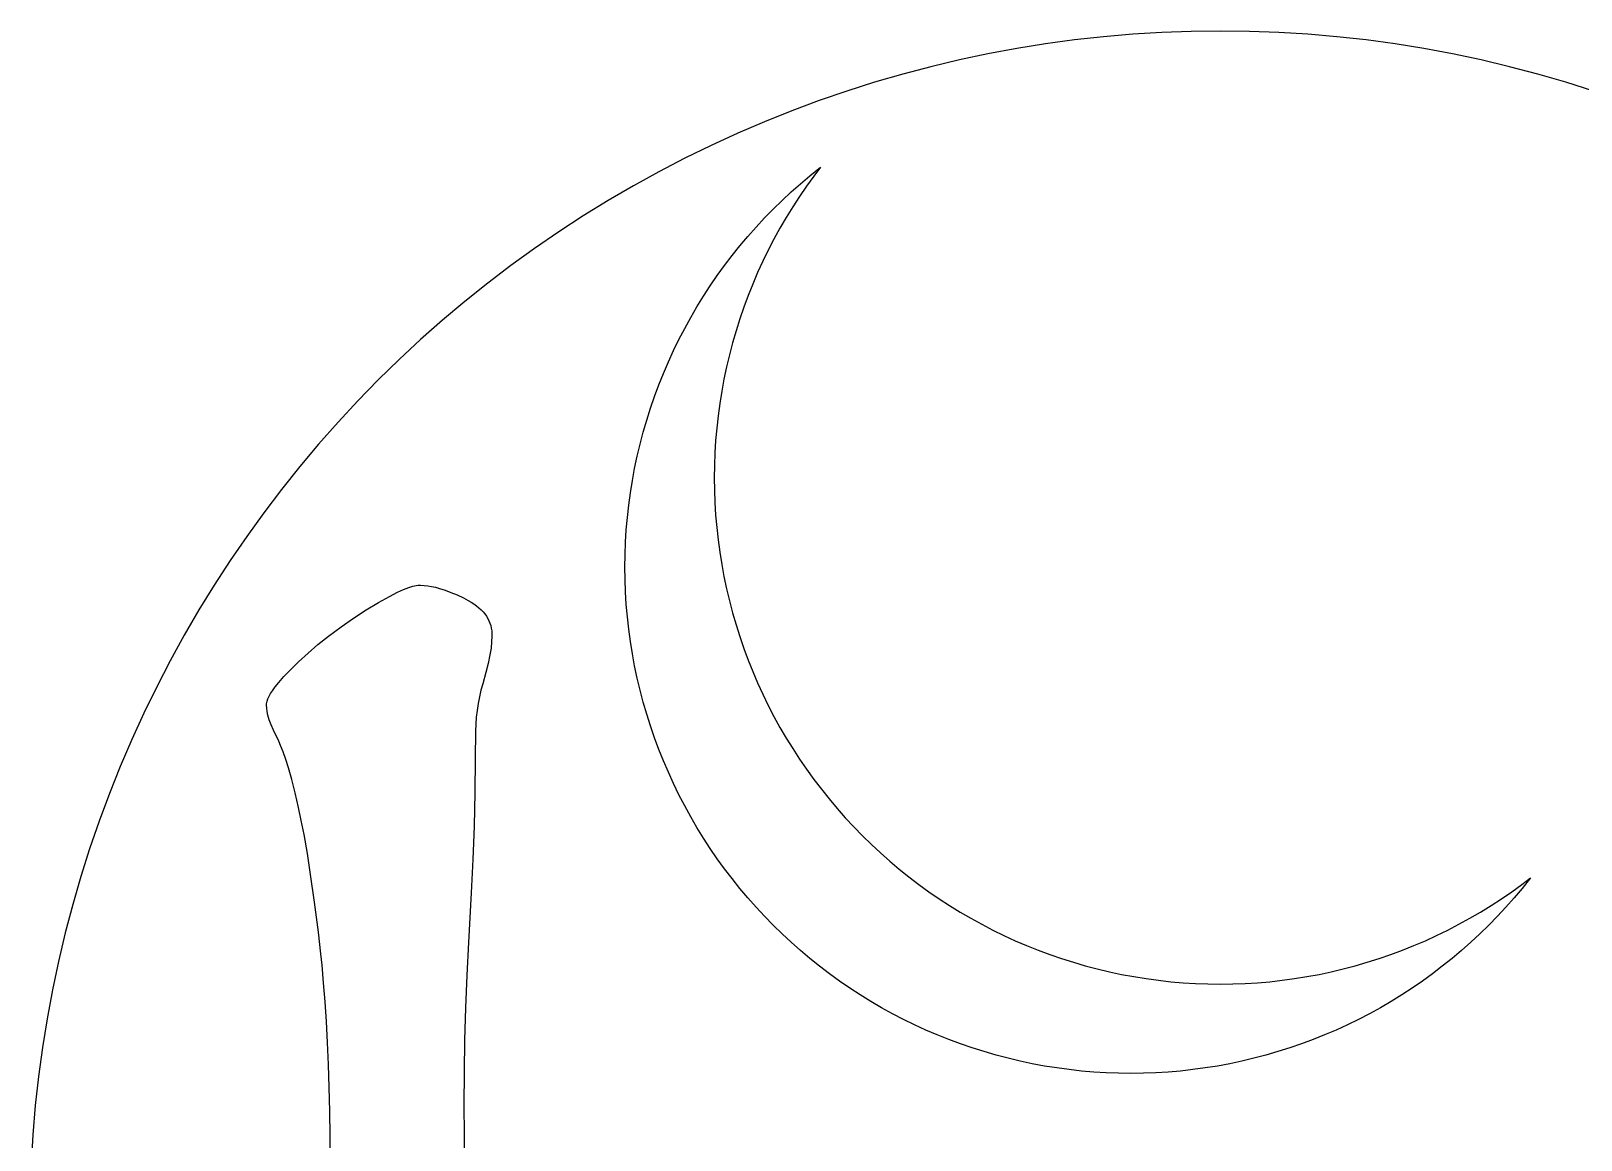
# Model space of a CAD drawing. Header units: metres. Extents: x -40 to 40, y -130 to 40.
# Drawn here: x -40 to 12.1, y 2.8 to 40 of the extents above; entities that cross this region are included whole.
import ezdxf

# ---------------------------------------------------------------- set-up
doc = ezdxf.new("R2010")
doc.units = ezdxf.units.M

msp = doc.modelspace()

# ---------------------------------------------------------------- linework, layer by layer
for p, q in [((-4.89642, 39.6992), (-5.86922, 39.567)), ((-3.92068, 39.8074), (-4.89642, 39.6992)), ((-2.94258, 39.8916), (-3.92068, 39.8074)), ((-1.96269, 39.9518), (-2.94258, 39.8916)), ((-0.981644, 39.9879), (-1.96269, 39.9518)), ((0, 40), (-0.981644, 39.9879)), ((0.981644, 39.9879), (0, 40)), ((1.96269, 39.9518), (0.981644, 39.9879)), ((2.94258, 39.8916), (1.96269, 39.9518)), ((3.92068, 39.8074), (2.94258, 39.8916)), ((4.89642, 39.6992), (3.92068, 39.8074)), ((5.86922, 39.567), (4.89642, 39.6992)), ((-7.8036, 39.2314), (-8.76404, 39.0281)), ((-6.83847, 39.4111), (-7.8036, 39.2314)), ((-5.86922, 39.567), (-6.83847, 39.4111)), ((6.83847, 39.4111), (5.86922, 39.567)), ((7.8036, 39.2314), (6.83847, 39.4111)), ((8.76404, 39.0281), (7.8036, 39.2314)), ((-10.6685, 38.551), (-11.6114, 38.2776)), ((-9.71919, 38.8012), (-10.6685, 38.551)), ((-8.76404, 39.0281), (-9.71919, 38.8012)), ((9.71919, 38.8012), (8.76404, 39.0281)), ((10.6685, 38.551), (9.71919, 38.8012)), ((11.6114, 38.2776), (10.6685, 38.551)), ((-11.6114, 38.2776), (-12.5473, 37.9811)), ((12.5473, 37.9811), (11.6114, 38.2776)), ((-13.4756, 37.6618), (-14.3958, 37.3197)), ((-12.5473, 37.9811), (-13.4756, 37.6618)), ((-14.3958, 37.3197), (-15.3073, 36.9552)), ((-16.2096, 36.5684), (-17.1022, 36.1596)), ((-15.3073, 36.9552), (-16.2096, 36.5684)), ((-17.1022, 36.1596), (-17.9845, 35.729)), ((-17.9845, 35.729), (-18.8559, 35.2768)), ((-13.7847, 35.1412), (-13.4265, 35.4265)), ((-13.4265, 35.4265), (-13.6545, 35.1269)), ((-18.8559, 35.2768), (-19.7159, 34.8035)), ((-14.1039, 34.8725), (-13.7847, 35.1412)), ((-13.6545, 35.1269), (-13.8989, 34.7887)), ((-19.7159, 34.8035), (-20.5641, 34.3091)), ((-14.7222, 34.3122), (-14.4165, 34.5962)), ((-14.4165, 34.5962), (-14.1039, 34.8725)), ((-14.135, 34.4447), (-14.3625, 34.095)), ((-13.8989, 34.7887), (-14.135, 34.4447)), ((-20.5641, 34.3091), (-21.3999, 33.7941)), ((-15.3122, 33.7222), (-15.0208, 34.0208)), ((-15.0208, 34.0208), (-14.7222, 34.3122)), ((-14.3625, 34.095), (-14.5814, 33.7397)), ((-21.3999, 33.7941), (-22.2228, 33.2588)), ((-15.8725, 33.1039), (-15.5962, 33.4165)), ((-15.5962, 33.4165), (-15.3122, 33.7222)), ((-14.7915, 33.3793), (-14.9927, 33.0137)), ((-14.5814, 33.7397), (-14.7915, 33.3793)), ((-22.2228, 33.2588), (-23.0323, 32.7034)), ((-16.1412, 32.7847), (-15.8725, 33.1039)), ((-14.9927, 33.0137), (-15.1848, 32.6434)), ((-23.0323, 32.7034), (-23.828, 32.1283)), ((-16.6545, 32.1269), (-16.4019, 32.4589)), ((-16.4019, 32.4589), (-16.1412, 32.7847)), ((-15.1848, 32.6434), (-15.3678, 32.2684)), ((-23.828, 32.1283), (-24.6093, 31.5338)), ((-17.135, 31.4447), (-16.8989, 31.7887)), ((-16.8989, 31.7887), (-16.6545, 32.1269)), ((-15.5416, 31.8891), (-15.7059, 31.5056)), ((-15.3678, 32.2684), (-15.5416, 31.8891)), ((-24.6093, 31.5338), (-25.3757, 30.9204)), ((-17.3625, 31.095), (-17.135, 31.4447)), ((-15.7059, 31.5056), (-15.8609, 31.1182)), ((-25.3757, 30.9204), (-26.1269, 30.2883)), ((-17.7915, 30.3793), (-17.5814, 30.7397)), ((-17.5814, 30.7397), (-17.3625, 31.095)), ((-16.0062, 30.7271), (-16.142, 30.3326)), ((-15.8609, 31.1182), (-16.0062, 30.7271)), ((-26.1269, 30.2883), (-26.8624, 29.638)), ((-17.9927, 30.0137), (-17.7915, 30.3793)), ((-16.142, 30.3326), (-16.268, 29.9348)), ((-18.1848, 29.6434), (-17.9927, 30.0137)), ((-16.268, 29.9348), (-16.3842, 29.5341)), ((-26.8624, 29.638), (-27.5816, 28.9699)), ((-18.5416, 28.8891), (-18.3678, 29.2684)), ((-18.3678, 29.2684), (-18.1848, 29.6434)), ((-16.3842, 29.5341), (-16.4905, 29.1307)), ((-27.5816, 28.9699), (-28.2843, 28.2843)), ((-18.7059, 28.5056), (-18.5416, 28.8891)), ((-16.5869, 28.7247), (-16.6733, 28.3165)), ((-16.4905, 29.1307), (-16.5869, 28.7247)), ((-28.2843, 28.2843), (-28.9699, 27.5816)), ((-19.0062, 27.7271), (-18.8609, 28.1182)), ((-18.8609, 28.1182), (-18.7059, 28.5056)), ((-16.6733, 28.3165), (-16.7497, 27.9063)), ((-19.142, 27.3326), (-19.0062, 27.7271)), ((-16.7497, 27.9063), (-16.816, 27.4944)), ((-28.9699, 27.5816), (-29.638, 26.8624)), ((-19.268, 26.9348), (-19.142, 27.3326)), ((-16.8721, 27.081), (-16.9181, 26.6663)), ((-16.816, 27.4944), (-16.8721, 27.081)), ((-29.638, 26.8624), (-30.2883, 26.1269)), ((-19.3842, 26.5341), (-19.268, 26.9348)), ((-16.9181, 26.6663), (-16.9539, 26.2506)), ((-30.2883, 26.1269), (-30.9204, 25.3757)), ((-19.5869, 25.7247), (-19.4905, 26.1307)), ((-19.4905, 26.1307), (-19.3842, 26.5341)), ((-16.9539, 26.2506), (-16.9795, 25.8341)), ((-19.6733, 25.3165), (-19.5869, 25.7247)), ((-16.9795, 25.8341), (-16.9949, 25.4172)), ((-30.9204, 25.3757), (-31.5338, 24.6093)), ((-19.7497, 24.9063), (-19.6733, 25.3165)), ((-16.9949, 25.4172), (-17, 25)), ((-17, 25), (-16.9949, 24.5828)), ((-31.5338, 24.6093), (-32.1283, 23.828)), ((-19.8721, 24.081), (-19.816, 24.4944)), ((-19.816, 24.4944), (-19.7497, 24.9063)), ((-16.9949, 24.5828), (-16.9795, 24.1658)), ((-19.9181, 23.6663), (-19.8721, 24.081)), ((-16.9795, 24.1658), (-16.9539, 23.7494)), ((-32.1283, 23.828), (-32.7034, 23.0323)), ((-19.9539, 23.2506), (-19.9181, 23.6663)), ((-16.9539, 23.7494), (-16.9181, 23.3337)), ((-32.7034, 23.0323), (-33.2588, 22.2228)), ((-19.9795, 22.8341), (-19.9539, 23.2506)), ((-16.9181, 23.3337), (-16.8721, 22.919)), ((-16.8721, 22.919), (-16.816, 22.5056)), ((-20, 22), (-19.9949, 22.4172)), ((-19.9949, 22.4172), (-19.9795, 22.8341)), ((-16.816, 22.5056), (-16.7497, 22.0936)), ((-33.2588, 22.2228), (-33.7941, 21.3999)), ((-19.9949, 21.5828), (-20, 22)), ((-16.7497, 22.0936), (-16.6733, 21.6835)), ((-33.7941, 21.3999), (-34.3091, 20.5641)), ((-27.255, 21.3166), (-27.1286, 21.3559)), ((-27.1286, 21.3559), (-27.0174, 21.3808)), ((-27.0174, 21.3808), (-26.9441, 21.3902)), ((-26.9441, 21.3902), (-26.8619, 21.3916)), ((-26.8619, 21.3916), (-26.7444, 21.3853)), ((-26.7444, 21.3853), (-26.6223, 21.3717)), ((-26.6223, 21.3717), (-26.4957, 21.3505)), ((-26.4957, 21.3505), (-26.3644, 21.3219)), ((-19.9795, 21.1659), (-19.9949, 21.5828)), ((-16.6733, 21.6835), (-16.5869, 21.2753)), ((-28.2748, 20.8162), (-27.914, 21.0167)), ((-27.914, 21.0167), (-27.6382, 21.1559)), ((-27.6382, 21.1559), (-27.4346, 21.2474)), ((-27.4346, 21.2474), (-27.255, 21.3166)), ((-26.3644, 21.3219), (-26.2286, 21.2857)), ((-26.2286, 21.2857), (-26.0403, 21.226)), ((-26.0403, 21.226), (-25.8439, 21.1529)), ((-25.8439, 21.1529), (-25.6393, 21.0666)), ((-25.6393, 21.0666), (-25.4265, 20.967)), ((-25.4265, 20.967), (-25.2657, 20.8842)), ((-25.2657, 20.8842), (-25.1661, 20.8261)), ((-19.9539, 20.7494), (-19.9795, 21.1659)), ((-16.5869, 21.2753), (-16.4905, 20.8693)), ((-16.4905, 20.8693), (-16.3842, 20.4659)), ((-34.3091, 20.5641), (-34.8035, 19.7159)), ((-29.1165, 20.2887), (-28.6957, 20.5627)), ((-28.6957, 20.5627), (-28.2748, 20.8162)), ((-25.1661, 20.8261), (-25.0732, 20.7656)), ((-25.0732, 20.7656), (-24.9868, 20.7029)), ((-24.9868, 20.7029), (-24.9071, 20.6379)), ((-24.9071, 20.6379), (-24.8341, 20.5706)), ((-24.8341, 20.5706), (-24.7677, 20.501)), ((-24.7677, 20.501), (-24.7079, 20.4291)), ((-24.7079, 20.4291), (-24.6548, 20.3549)), ((-24.6548, 20.3549), (-24.6083, 20.2784)), ((-19.9181, 20.3337), (-19.9539, 20.7494)), ((-19.8721, 19.919), (-19.9181, 20.3337)), ((-16.3842, 20.4659), (-16.268, 20.0652)), ((-29.9575, 19.68), (-29.5374, 19.9942)), ((-29.5374, 19.9942), (-29.1165, 20.2887)), ((-24.6083, 20.2784), (-24.5685, 20.1996)), ((-24.5685, 20.1996), (-24.5352, 20.1184)), ((-24.5352, 20.1184), (-24.5087, 20.035)), ((-24.5087, 20.035), (-24.4888, 19.9493)), ((-24.4888, 19.9493), (-24.4755, 19.8613)), ((-24.4755, 19.8613), (-24.4688, 19.771)), ((-19.816, 19.5056), (-19.8721, 19.919)), ((-16.268, 20.0652), (-16.142, 19.6674)), ((-34.8035, 19.7159), (-35.2768, 18.8559)), ((-30.6458, 19.1125), (-30.311, 19.3979)), ((-30.311, 19.3979), (-29.9575, 19.68)), ((-24.4989, 19.2769), (-24.5334, 19.0528)), ((-24.4772, 19.4882), (-24.4989, 19.2769)), ((-24.4683, 19.6868), (-24.4772, 19.4882)), ((-24.4688, 19.771), (-24.4683, 19.6868)), ((-19.7497, 19.0937), (-19.816, 19.5056)), ((-16.142, 19.6674), (-16.0062, 19.2729)), ((-16.0062, 19.2729), (-15.8609, 18.8818)), ((-35.2768, 18.8559), (-35.729, 17.9845)), ((-31.2593, 18.5321), (-30.9619, 18.8239)), ((-30.9619, 18.8239), (-30.6458, 19.1125)), ((-24.5916, 18.7672), (-24.6682, 18.4633)), ((-24.5334, 19.0528), (-24.5916, 18.7672)), ((-19.6733, 18.6835), (-19.7497, 19.0937)), ((-15.8609, 18.8818), (-15.7059, 18.4944)), ((-31.6309, 18.1272), (-31.4585, 18.3232)), ((-31.4585, 18.3232), (-31.2593, 18.5321)), ((-24.6682, 18.4633), (-24.7787, 18.0863)), ((-19.5869, 18.2753), (-19.6733, 18.6835)), ((-19.4905, 17.8693), (-19.5869, 18.2753)), ((-15.7059, 18.4944), (-15.5416, 18.1109)), ((-35.729, 17.9845), (-36.1596, 17.1022)), ((-31.9529, 17.6632), (-31.9039, 17.7521)), ((-31.9039, 17.7521), (-31.8439, 17.8468)), ((-31.8439, 17.8468), (-31.7471, 17.9819)), ((-31.7471, 17.9819), (-31.6309, 18.1272)), ((-24.8379, 17.8653), (-24.889, 17.6423)), ((-24.7787, 18.0863), (-24.8379, 17.8653)), ((-19.3842, 17.4659), (-19.4905, 17.8693)), ((-15.5416, 18.1109), (-15.3678, 17.7316)), ((-15.3678, 17.7316), (-15.1848, 17.3566)), ((-32.04, 17.365), (-32.0376, 17.4083)), ((-32.0349, 17.2606), (-32.04, 17.365)), ((-32.0376, 17.4083), (-32.0303, 17.4542)), ((-32.0196, 17.149), (-32.0349, 17.2606)), ((-32.0303, 17.4542), (-32.0182, 17.5026)), ((-32.0182, 17.5026), (-31.991, 17.5801)), ((-31.991, 17.5801), (-31.9529, 17.6632)), ((-24.9666, 17.1901), (-24.9931, 16.9609)), ((-24.9319, 17.4172), (-24.9666, 17.1901)), ((-24.889, 17.6423), (-24.9319, 17.4172)), ((-19.268, 17.0652), (-19.3842, 17.4659)), ((-15.1848, 17.3566), (-14.9927, 16.9863)), ((-36.1596, 17.1022), (-36.5684, 16.2096)), ((-31.9941, 17.0302), (-32.0196, 17.149)), ((-31.9479, 16.8716), (-31.9941, 17.0302)), ((-31.8858, 16.7019), (-31.9479, 16.8716)), ((-31.8077, 16.5209), (-31.8858, 16.7019)), ((-25.0115, 16.7296), (-25.0217, 16.4963)), ((-24.9931, 16.9609), (-25.0115, 16.7296)), ((-19.142, 16.6674), (-19.268, 17.0652)), ((-19.0062, 16.2729), (-19.142, 16.6674)), ((-14.9927, 16.9863), (-14.7915, 16.6207)), ((-36.5684, 16.2096), (-36.9552, 15.3073)), ((-31.6296, 16.1606), (-31.8077, 16.5209)), ((-31.5657, 16.0149), (-31.6296, 16.1606)), ((-25.0217, 16.4963), (-25.0268, 15.5632)), ((-18.8609, 15.8818), (-19.0062, 16.2729)), ((-14.7915, 16.6207), (-14.5814, 16.2603)), ((-14.5814, 16.2603), (-14.3625, 15.905)), ((-31.4795, 15.7939), (-31.5657, 16.0149)), ((-31.3923, 15.5423), (-31.4795, 15.7939)), ((-18.7059, 15.4944), (-18.8609, 15.8818)), ((-14.3625, 15.905), (-14.135, 15.5553)), ((-36.9552, 15.3073), (-37.3197, 14.3958)), ((-31.304, 15.2601), (-31.3923, 15.5423)), ((-31.1923, 14.8642), (-31.304, 15.2601)), ((-25.0268, 15.5632), (-25.0416, 14.4318)), ((-18.5416, 15.1109), (-18.7059, 15.4944)), ((-18.3678, 14.7316), (-18.5416, 15.1109)), ((-14.135, 15.5553), (-13.8989, 15.2113)), ((-13.8989, 15.2113), (-13.6545, 14.8731)), ((-31.079, 14.4205), (-31.1923, 14.8642)), ((-18.1848, 14.3566), (-18.3678, 14.7316)), ((-13.6545, 14.8731), (-13.4019, 14.5411)), ((-37.3197, 14.3958), (-37.6618, 13.4756)), ((-30.964, 13.929), (-31.079, 14.4205)), ((-25.0416, 14.4318), (-25.0691, 13.3049)), ((-17.9927, 13.9863), (-18.1848, 14.3566)), ((-13.4019, 14.5411), (-13.1412, 14.2153)), ((-13.1412, 14.2153), (-12.8725, 13.8961)), ((-30.8719, 13.4972), (-30.964, 13.929)), ((-17.7915, 13.6207), (-17.9927, 13.9863)), ((-17.5814, 13.2603), (-17.7915, 13.6207)), ((-12.8725, 13.8961), (-12.5962, 13.5835)), ((-12.5962, 13.5835), (-12.3122, 13.2778)), ((-37.6618, 13.4756), (-37.9811, 12.5473)), ((-30.7809, 13.0267), (-30.8719, 13.4972)), ((-30.6685, 12.384), (-30.7809, 13.0267)), ((-25.0691, 13.3049), (-25.1093, 12.1827)), ((-17.3625, 12.905), (-17.5814, 13.2603)), ((-12.3122, 13.2778), (-12.0208, 12.9792)), ((-37.9811, 12.5473), (-38.2776, 11.6114)), ((-17.135, 12.5553), (-17.3625, 12.905)), ((-16.8989, 12.2113), (-17.135, 12.5553)), ((-12.0208, 12.9792), (-11.7222, 12.6878)), ((-11.7222, 12.6878), (-11.4165, 12.4038)), ((-30.5577, 11.6806), (-30.6685, 12.384)), ((-25.1093, 12.1827), (-25.1622, 11.0649)), ((-16.6545, 11.8731), (-16.8989, 12.2113)), ((-11.4165, 12.4038), (-11.1039, 12.1275)), ((-11.1039, 12.1275), (-10.7847, 11.8588)), ((-38.2776, 11.6114), (-38.551, 10.6685)), ((-30.4269, 10.7566), (-30.5577, 11.6806)), ((-16.4019, 11.5411), (-16.6545, 11.8731)), ((-16.1412, 11.2153), (-16.4019, 11.5411)), ((-10.7847, 11.8588), (-10.4589, 11.5981)), ((-10.4589, 11.5981), (-10.1269, 11.3455)), ((10.1269, 11.3455), (10.4265, 11.5735)), ((10.4265, 11.5735), (10.1412, 11.2153)), ((-25.1622, 11.0649), (-25.2597, 9.39795)), ((-15.8725, 10.8961), (-16.1412, 11.2153)), ((-10.1269, 11.3455), (-9.78873, 11.1011)), ((-9.78873, 11.1011), (-9.44469, 10.865)), ((9.44469, 10.865), (9.78873, 11.1011)), ((9.78873, 11.1011), (10.1269, 11.3455)), ((10.1412, 11.2153), (9.87254, 10.8961)), ((-38.551, 10.6685), (-38.8012, 9.71919)), ((-30.2984, 9.74536), (-30.4269, 10.7566)), ((-15.5962, 10.5835), (-15.8725, 10.8961)), ((-15.3122, 10.2778), (-15.5962, 10.5835)), ((-9.44469, 10.865), (-9.09496, 10.6375)), ((-9.09496, 10.6375), (-8.73975, 10.4186)), ((-8.73975, 10.4186), (-8.37926, 10.2085)), ((8.37926, 10.2085), (8.73975, 10.4186)), ((8.73975, 10.4186), (9.09496, 10.6375)), ((9.09496, 10.6375), (9.44469, 10.865)), ((9.59616, 10.5835), (9.31219, 10.2778)), ((9.87254, 10.8961), (9.59616, 10.5835)), ((-15.0208, 9.97919), (-15.3122, 10.2778)), ((-14.7222, 9.68781), (-15.0208, 9.97919)), ((-8.37926, 10.2085), (-8.01373, 10.0073)), ((-8.01373, 10.0073), (-7.64339, 9.8152)), ((7.64339, 9.8152), (8.01373, 10.0073)), ((8.01373, 10.0073), (8.37926, 10.2085)), ((9.02081, 9.97919), (8.72218, 9.68781)), ((9.31219, 10.2778), (9.02081, 9.97919)), ((-38.8012, 9.71919), (-39.0281, 8.76404)), ((-30.2143, 9.02208), (-30.2984, 9.74536)), ((-25.2597, 9.39795), (-25.3147, 8.29703)), ((-14.4165, 9.40384), (-14.7222, 9.68781)), ((-14.1039, 9.12746), (-14.4165, 9.40384)), ((-7.64339, 9.8152), (-7.26843, 9.63219)), ((-7.26843, 9.63219), (-6.8891, 9.45844)), ((-6.8891, 9.45844), (-6.50562, 9.29405)), ((6.50562, 9.29405), (6.8891, 9.45844)), ((6.8891, 9.45844), (7.26843, 9.63219)), ((7.26843, 9.63219), (7.64339, 9.8152)), ((8.41649, 9.40384), (8.10393, 9.12746)), ((8.72218, 9.68781), (8.41649, 9.40384)), ((-30.1748, 8.64098), (-30.2143, 9.02208)), ((-13.7847, 8.85883), (-14.1039, 9.12746)), ((-13.4589, 8.59811), (-13.7847, 8.85883)), ((-6.50562, 9.29405), (-6.11821, 9.13913)), ((-6.11821, 9.13913), (-5.72713, 8.99376)), ((-5.72713, 8.99376), (-5.33258, 8.85803)), ((-5.33258, 8.85803), (-4.93483, 8.73203)), ((4.93483, 8.73203), (5.33258, 8.85803)), ((5.33258, 8.85803), (5.72713, 8.99376)), ((5.72713, 8.99376), (6.11821, 9.13913)), ((6.11821, 9.13913), (6.50562, 9.29405)), ((7.78468, 8.85883), (7.45892, 8.59811)), ((8.10393, 9.12746), (7.78468, 8.85883)), ((-39.0281, 8.76404), (-39.2314, 7.8036)), ((-30.1203, 8.04111), (-30.1748, 8.64098)), ((-13.1269, 8.34547), (-13.4589, 8.59811)), ((-12.7887, 8.10106), (-13.1269, 8.34547)), ((-4.93483, 8.73203), (-4.5341, 8.61581)), ((-4.5341, 8.61581), (-4.13066, 8.50948)), ((-4.13066, 8.50948), (-3.72472, 8.41307)), ((-3.72472, 8.41307), (-3.31653, 8.32666)), ((3.31653, 8.32666), (3.72472, 8.41307)), ((3.72472, 8.41307), (4.13066, 8.50948)), ((4.13066, 8.50948), (4.5341, 8.61581)), ((4.5341, 8.61581), (4.93483, 8.73203)), ((7.12688, 8.34547), (6.78873, 8.10106)), ((7.45892, 8.59811), (7.12688, 8.34547)), ((-30.0715, 7.40739), (-30.1203, 8.04111)), ((-25.3147, 8.29703), (-25.3571, 7.20531)), ((-12.4447, 7.86502), (-12.7887, 8.10106)), ((-12.095, 7.6375), (-12.4447, 7.86502)), ((-3.31653, 8.32666), (-2.90636, 8.25029)), ((-2.90636, 8.25029), (-2.49443, 8.18401)), ((-2.49443, 8.18401), (-2.08099, 8.12785)), ((-2.08099, 8.12785), (-1.66631, 8.08186)), ((-1.66631, 8.08186), (-1.25061, 8.04607)), ((-1.25061, 8.04607), (-0.834152, 8.02048)), ((-0.834152, 8.02048), (-0.417206, 8.00513)), ((-0.417206, 8.00513), (-0.000015, 8)), ((-0.000015, 8), (0.417191, 8.00513)), ((0.417191, 8.00513), (0.834137, 8.02048)), ((0.834137, 8.02048), (1.2506, 8.04607)), ((1.2506, 8.04607), (1.66629, 8.08186)), ((1.66629, 8.08186), (2.08098, 8.12785)), ((2.08098, 8.12785), (2.49442, 8.18401)), ((2.49442, 8.18401), (2.90634, 8.25029)), ((2.90634, 8.25029), (3.31653, 8.32666)), ((6.44469, 7.86502), (6.09496, 7.6375)), ((6.78873, 8.10106), (6.44469, 7.86502)), ((-39.2314, 7.8036), (-39.4111, 6.83847)), ((-30.0285, 6.73982), (-30.0715, 7.40739)), ((-11.7397, 7.41862), (-12.095, 7.6375)), ((-11.3793, 7.20853), (-11.7397, 7.41862)), ((5.73975, 7.41862), (5.37926, 7.20853)), ((6.09496, 7.6375), (5.73975, 7.41862)), ((-39.4111, 6.83847), (-39.567, 5.86922)), ((-25.3571, 7.20531), (-25.3867, 6.12277)), ((-11.0137, 7.00734), (-11.3793, 7.20853)), ((-10.6434, 6.8152), (-11.0137, 7.00734)), ((-10.2684, 6.63219), (-10.6434, 6.8152)), ((4.64339, 6.8152), (4.26843, 6.63219)), ((5.01373, 7.00734), (4.64339, 6.8152)), ((5.37926, 7.20853), (5.01373, 7.00734)), ((-29.9912, 6.03839), (-30.0285, 6.73982)), ((-9.8891, 6.45844), (-10.2684, 6.63219)), ((-9.50562, 6.29405), (-9.8891, 6.45844)), ((-9.11821, 6.13913), (-9.50562, 6.29405)), ((3.50562, 6.29405), (3.11821, 6.13913)), ((3.8891, 6.45844), (3.50562, 6.29405)), ((4.26843, 6.63219), (3.8891, 6.45844)), ((-39.567, 5.86922), (-39.6992, 4.89642)), ((-29.9597, 5.30313), (-29.9912, 6.03839)), ((-25.3867, 6.12277), (-25.4036, 5.04942)), ((-8.72713, 5.99376), (-9.11821, 6.13913)), ((-8.33258, 5.85803), (-8.72713, 5.99376)), ((-7.93483, 5.73203), (-8.33258, 5.85803)), ((-7.5341, 5.61581), (-7.93483, 5.73203)), ((1.93483, 5.73203), (1.5341, 5.61581)), ((2.33258, 5.85803), (1.93483, 5.73203)), ((2.72713, 5.99376), (2.33258, 5.85803)), ((3.11821, 6.13913), (2.72713, 5.99376)), ((-29.9339, 4.534), (-29.9597, 5.30313)), ((-7.13066, 5.50948), (-7.5341, 5.61581)), ((-6.72472, 5.41307), (-7.13066, 5.50948)), ((-6.31653, 5.32666), (-6.72472, 5.41307)), ((-5.90634, 5.25029), (-6.31653, 5.32666)), ((-5.49442, 5.18401), (-5.90634, 5.25029)), ((-0.093658, 5.25029), (-0.505585, 5.18401)), ((0.316528, 5.32666), (-0.093658, 5.25029)), ((0.724716, 5.41307), (0.316528, 5.32666)), ((1.13066, 5.50948), (0.724716, 5.41307)), ((1.5341, 5.61581), (1.13066, 5.50948)), ((-39.6992, 4.89642), (-39.8074, 3.92068)), ((-25.4036, 5.04942), (-25.4078, 3.92712)), ((-5.08098, 5.12785), (-5.49442, 5.18401)), ((-4.66629, 5.08186), (-5.08098, 5.12785)), ((-4.2506, 5.04607), (-4.66629, 5.08186)), ((-3.83414, 5.02048), (-4.2506, 5.04607)), ((-3.41719, 5.00513), (-3.83414, 5.02048)), ((-3, 5), (-3.41719, 5.00513)), ((-2.58281, 5.00513), (-3, 5)), ((-2.16586, 5.02048), (-2.58281, 5.00513)), ((-1.7494, 5.04607), (-2.16586, 5.02048)), ((-1.33371, 5.08186), (-1.7494, 5.04607)), ((-0.919022, 5.12785), (-1.33371, 5.08186)), ((-0.505585, 5.18401), (-0.919022, 5.12785)), ((-29.9138, 3.73102), (-29.9339, 4.534)), ((-39.8074, 3.92068), (-39.8916, 2.94258)), ((-29.8995, 2.8942), (-29.9138, 3.73102)), ((-25.4078, 3.92712), (-25.3868, 2.00252)), ((-39.8916, 2.94258), (-39.9518, 1.96269)), ((-29.8909, 2.02351), (-29.8995, 2.8942))]:
    msp.add_line(p, q)

doc.saveas('drawing.dxf')
